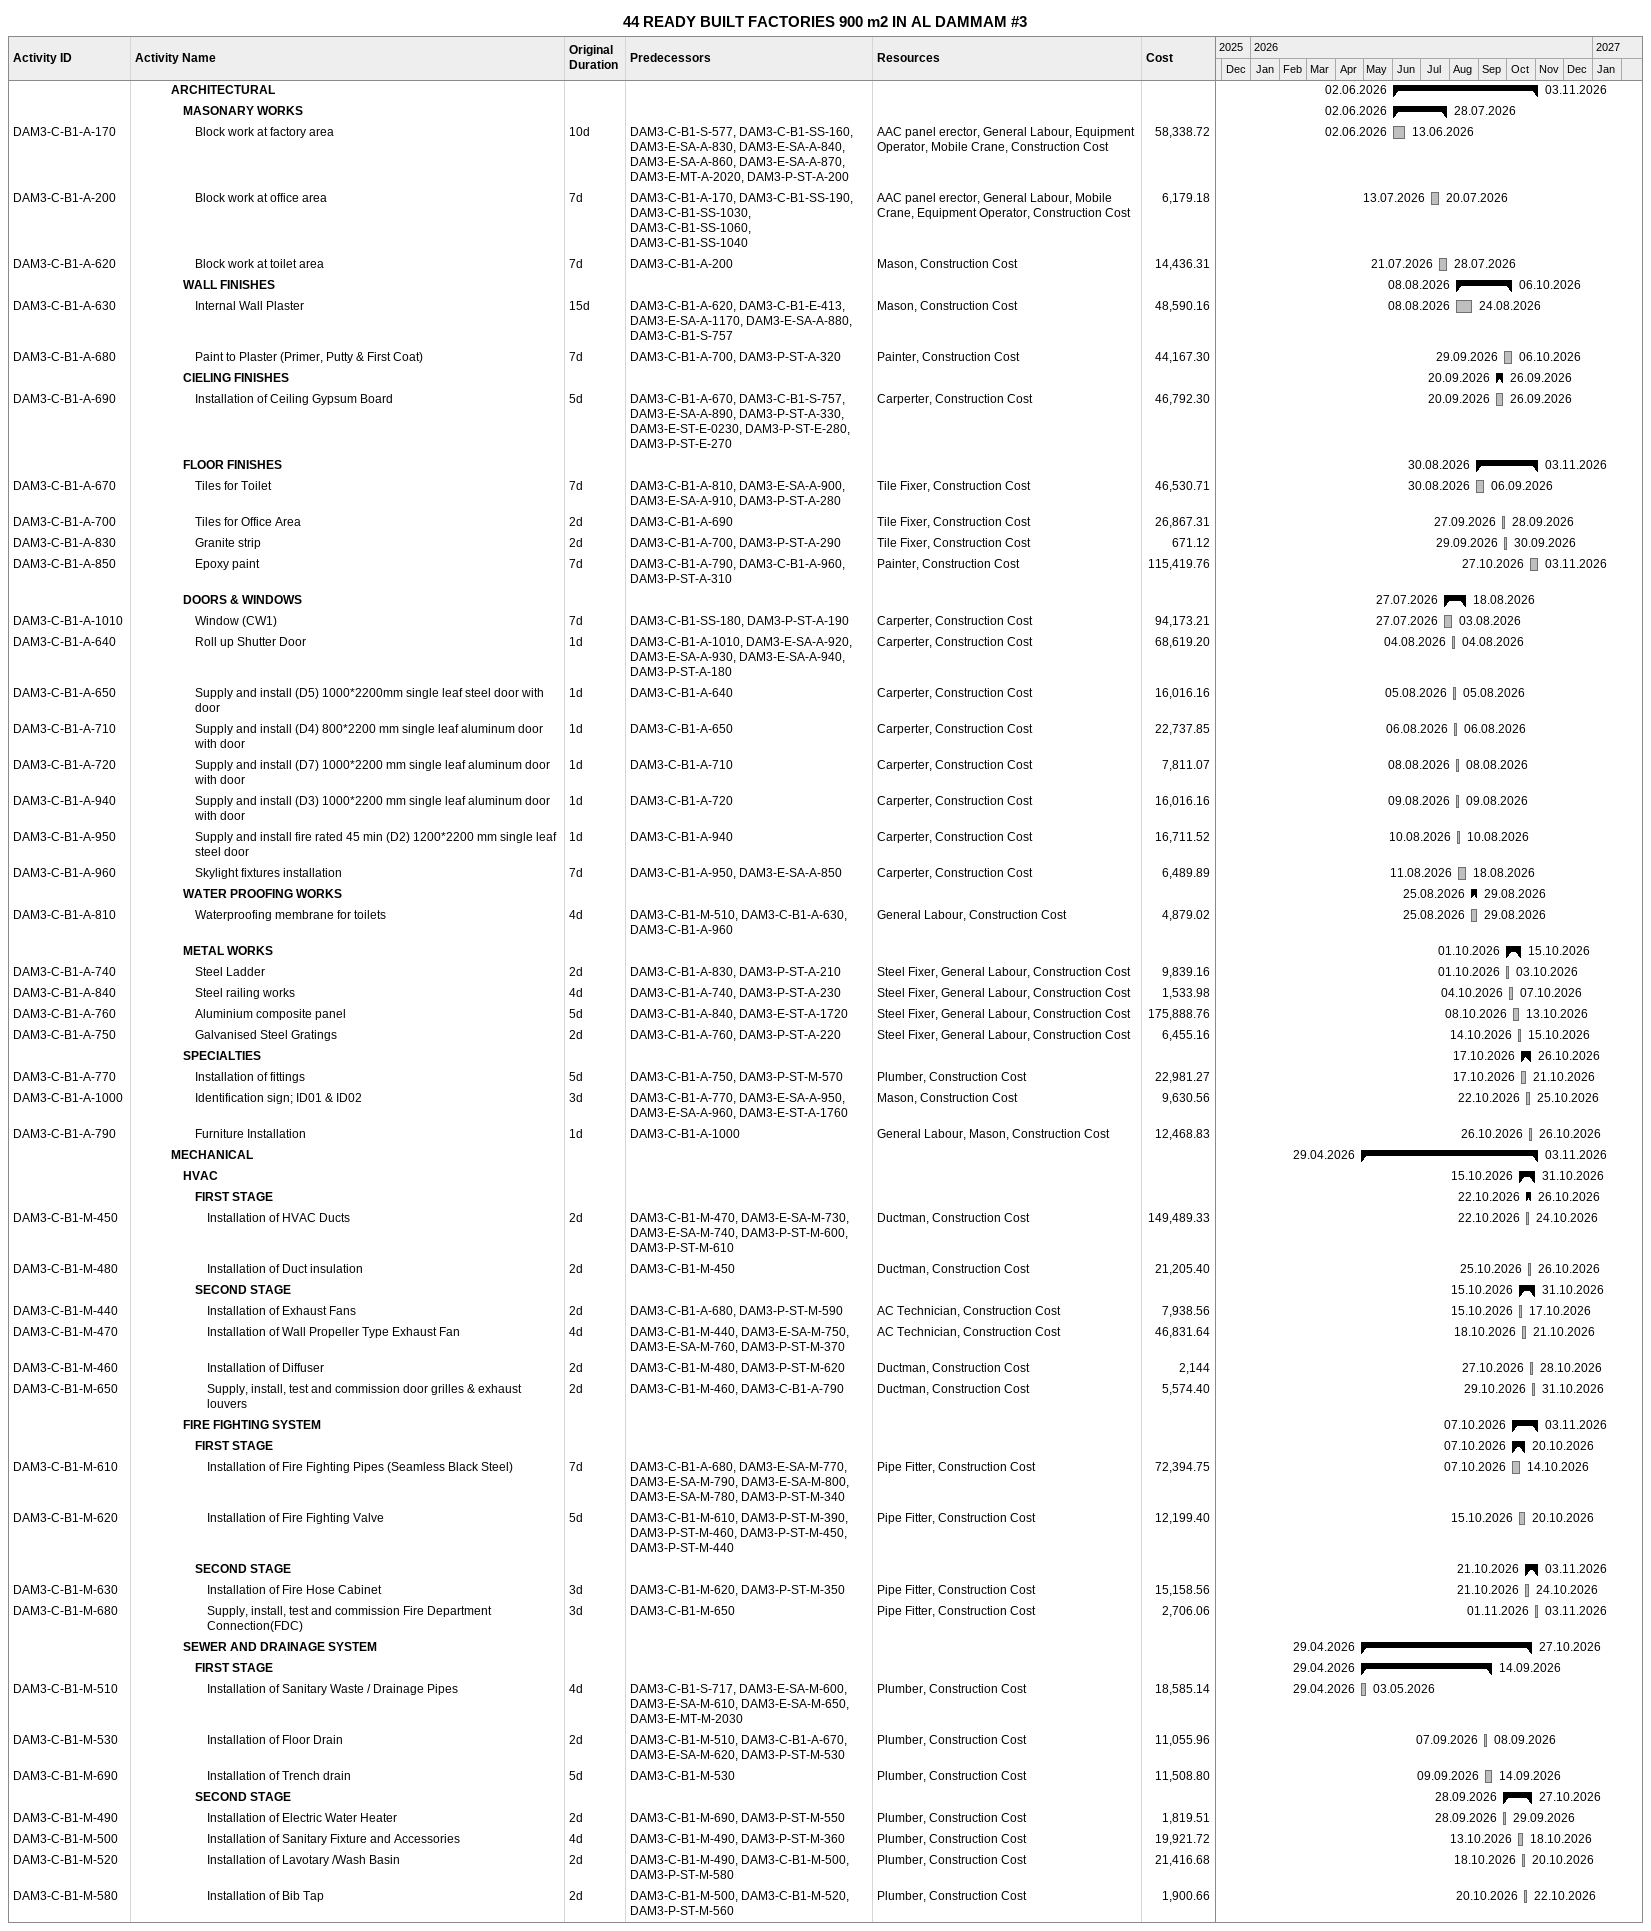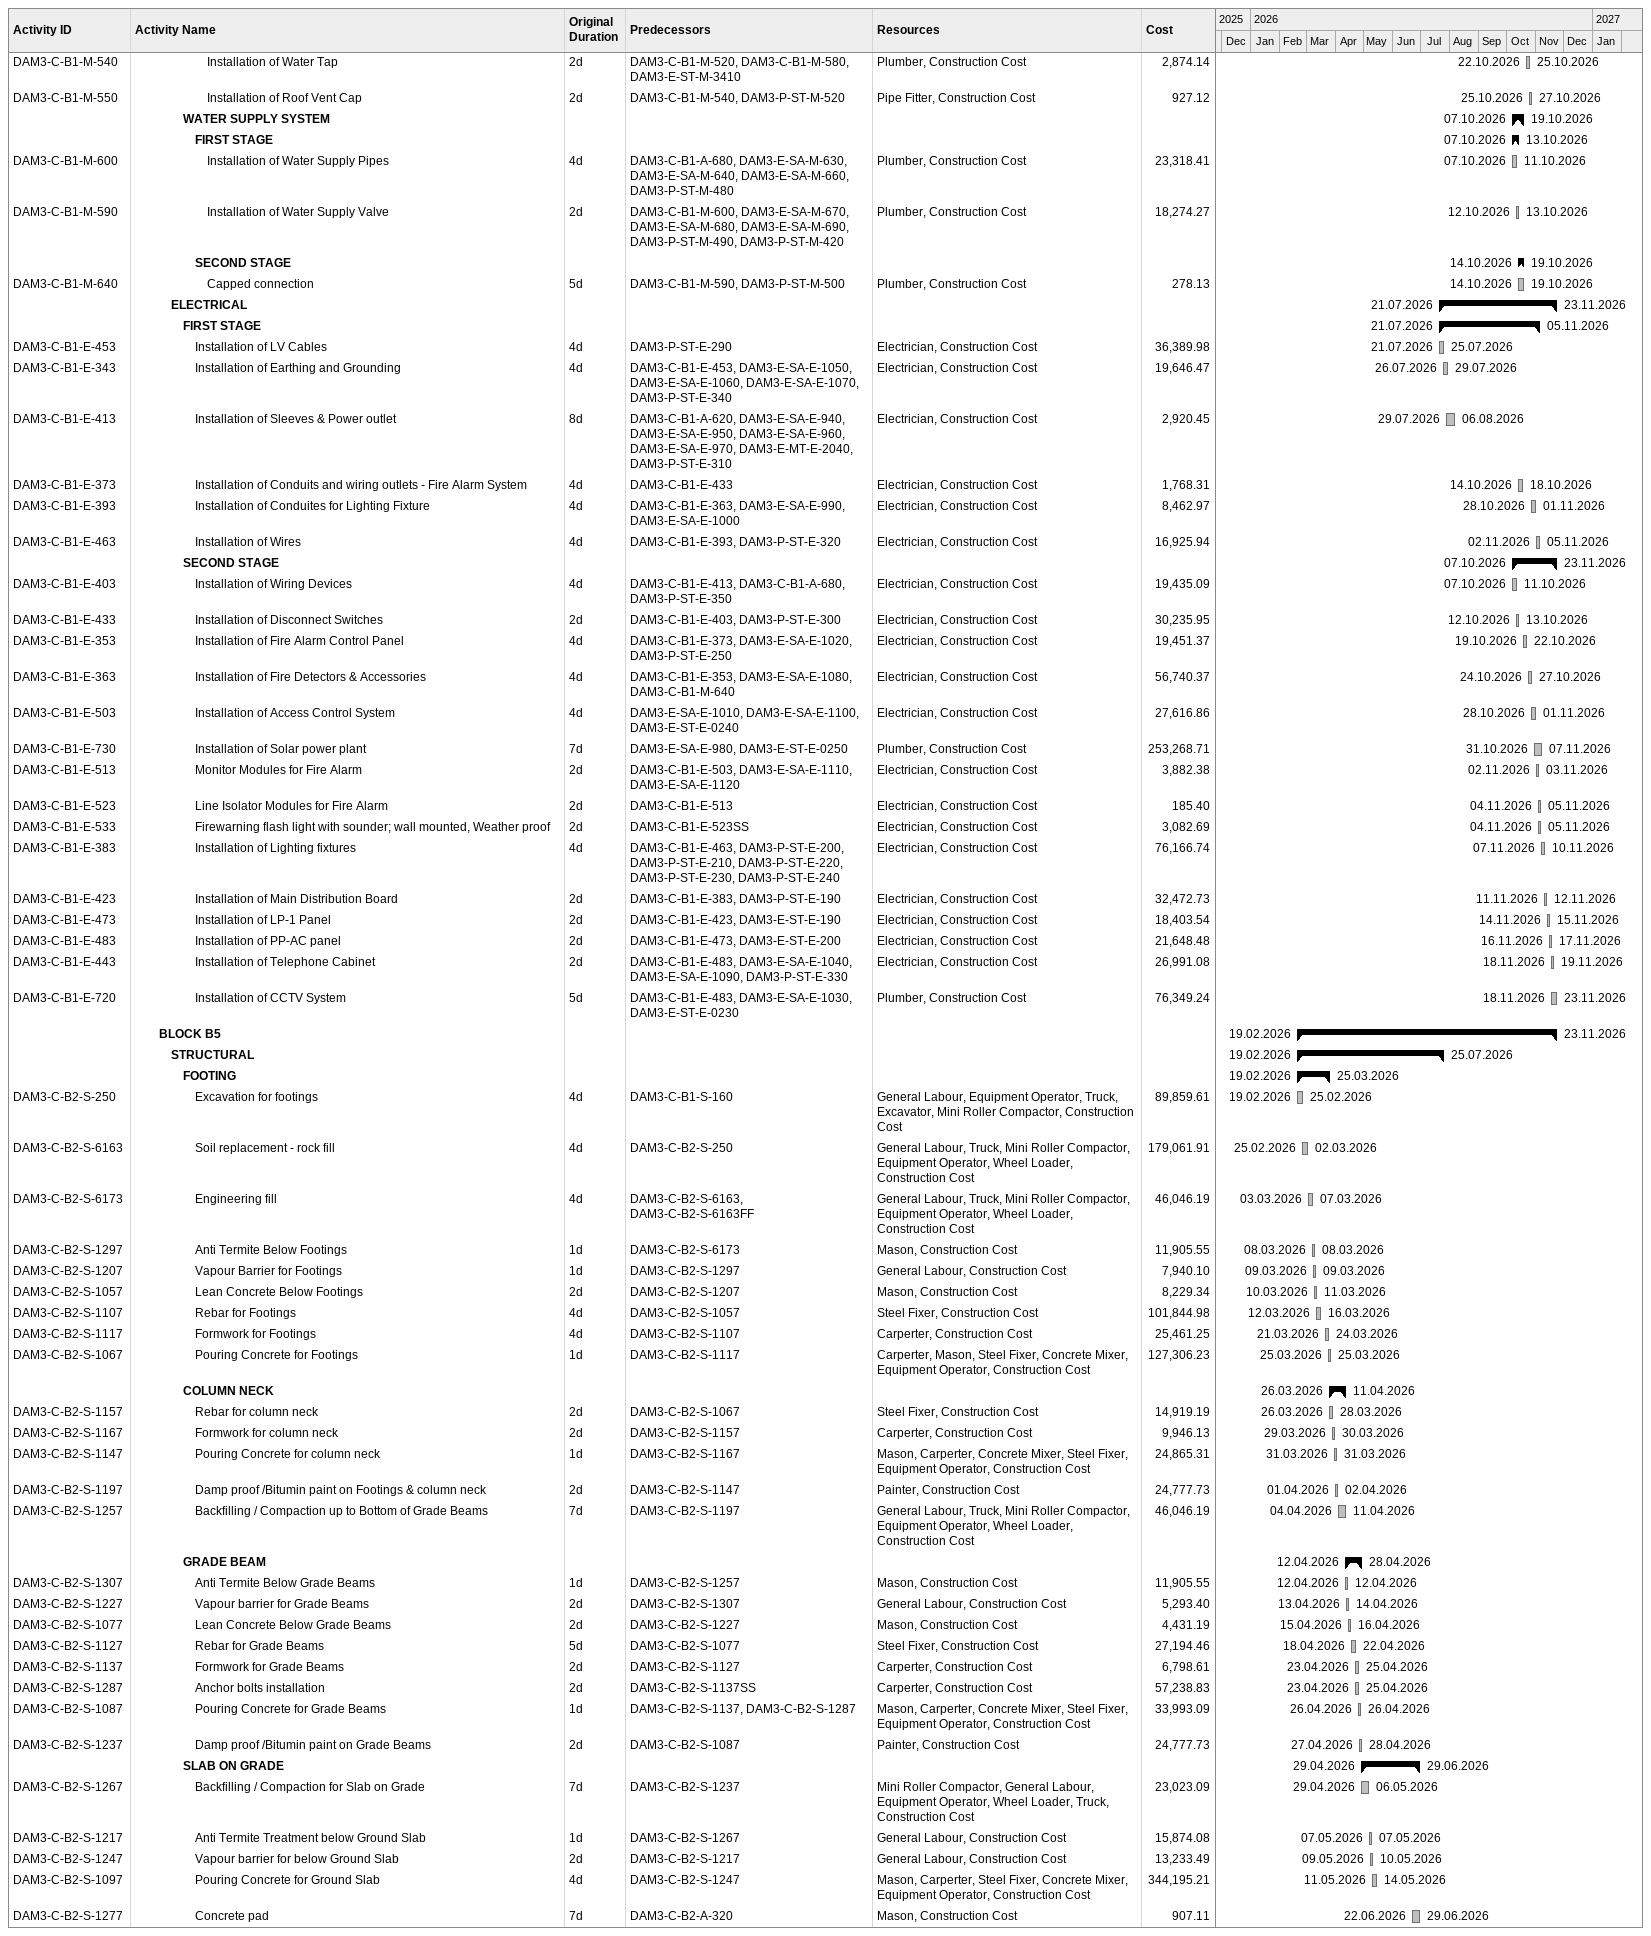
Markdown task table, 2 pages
44 READY BUILT FACTORIES 900 m2 IN AL DAMMAM #3

| ID | Level | Task | Original duration | Start | Finish | Predecessors | Resources | Cost |
|---|---|---|---|---|---|---|---|---|
|  | 4 | **ARCHITECTURAL** |  | 2026-06-02 | 2026-11-03 |  |  |  |
|  | 5 | **MASONARY WORKS** |  | 2026-06-02 | 2026-07-28 |  |  |  |
| DAM3-C-B1-A-170 | 6 | Block work at factory area | 10d | 2026-06-02 | 2026-06-13 | DAM3-C-B1-S-577, DAM3-C-B1-SS-160, DAM3-E-SA-A-830, DAM3-E-SA-A-840, DAM3-E-SA-A-860, DAM3-E-SA-A-870, DAM3-E-MT-A-2020, DAM3-P-ST-A-200 | AAC panel erector, General Labour, Equipment Operator, Mobile Crane, Construction Cost | 58338.72 |
| DAM3-C-B1-A-200 | 6 | Block work at office area | 7d | 2026-07-13 | 2026-07-20 | DAM3-C-B1-A-170, DAM3-C-B1-SS-190, DAM3-C-B1-SS-1030, DAM3-C-B1-SS-1060, DAM3-C-B1-SS-1040 | AAC panel erector, General Labour, Mobile Crane, Equipment Operator, Construction Cost | 6179.18 |
| DAM3-C-B1-A-620 | 6 | Block work at toilet area | 7d | 2026-07-21 | 2026-07-28 | DAM3-C-B1-A-200 | Mason, Construction Cost | 14436.31 |
|  | 5 | **WALL FINISHES** |  | 2026-08-08 | 2026-10-06 |  |  |  |
| DAM3-C-B1-A-630 | 6 | Internal Wall Plaster | 15d | 2026-08-08 | 2026-08-24 | DAM3-C-B1-A-620, DAM3-C-B1-E-413, DAM3-E-SA-A-1170, DAM3-E-SA-A-880, DAM3-C-B1-S-757 | Mason, Construction Cost | 48590.16 |
| DAM3-C-B1-A-680 | 6 | Paint to Plaster (Primer, Putty & First Coat) | 7d | 2026-09-29 | 2026-10-06 | DAM3-C-B1-A-700, DAM3-P-ST-A-320 | Painter, Construction Cost | 44167.30 |
|  | 5 | **CIELING FINISHES** |  | 2026-09-20 | 2026-09-26 |  |  |  |
| DAM3-C-B1-A-690 | 6 | Installation of Ceiling Gypsum Board | 5d | 2026-09-20 | 2026-09-26 | DAM3-C-B1-A-670, DAM3-C-B1-S-757, DAM3-E-SA-A-890, DAM3-P-ST-A-330, DAM3-E-ST-E-0230, DAM3-P-ST-E-280, DAM3-P-ST-E-270 | Carperter, Construction Cost | 46792.30 |
|  | 5 | **FLOOR FINISHES** |  | 2026-08-30 | 2026-11-03 |  |  |  |
| DAM3-C-B1-A-670 | 6 | Tiles for Toilet | 7d | 2026-08-30 | 2026-09-06 | DAM3-C-B1-A-810, DAM3-E-SA-A-900, DAM3-E-SA-A-910, DAM3-P-ST-A-280 | Tile Fixer, Construction Cost | 46530.71 |
| DAM3-C-B1-A-700 | 6 | Tiles for Office Area | 2d | 2026-09-27 | 2026-09-28 | DAM3-C-B1-A-690 | Tile Fixer, Construction Cost | 26867.31 |
| DAM3-C-B1-A-830 | 6 | Granite strip | 2d | 2026-09-29 | 2026-09-30 | DAM3-C-B1-A-700, DAM3-P-ST-A-290 | Tile Fixer, Construction Cost | 671.12 |
| DAM3-C-B1-A-850 | 6 | Epoxy paint | 7d | 2026-10-27 | 2026-11-03 | DAM3-C-B1-A-790, DAM3-C-B1-A-960, DAM3-P-ST-A-310 | Painter, Construction Cost | 115419.76 |
|  | 5 | **DOORS & WINDOWS** |  | 2026-07-27 | 2026-08-18 |  |  |  |
| DAM3-C-B1-A-1010 | 6 | Window (CW1) | 7d | 2026-07-27 | 2026-08-03 | DAM3-C-B1-SS-180, DAM3-P-ST-A-190 | Carperter, Construction Cost | 94173.21 |
| DAM3-C-B1-A-640 | 6 | Roll up Shutter Door | 1d | 2026-08-04 | 2026-08-04 | DAM3-C-B1-A-1010, DAM3-E-SA-A-920, DAM3-E-SA-A-930, DAM3-E-SA-A-940, DAM3-P-ST-A-180 | Carperter, Construction Cost | 68619.20 |
| DAM3-C-B1-A-650 | 6 | Supply and install (D5) 1000*2200mm single leaf steel door with door | 1d | 2026-08-05 | 2026-08-05 | DAM3-C-B1-A-640 | Carperter, Construction Cost | 16016.16 |
| DAM3-C-B1-A-710 | 6 | Supply and install (D4) 800*2200 mm single leaf aluminum door with door | 1d | 2026-08-06 | 2026-08-06 | DAM3-C-B1-A-650 | Carperter, Construction Cost | 22737.85 |
| DAM3-C-B1-A-720 | 6 | Supply and install (D7) 1000*2200 mm single leaf aluminum door with door | 1d | 2026-08-08 | 2026-08-08 | DAM3-C-B1-A-710 | Carperter, Construction Cost | 7811.07 |
| DAM3-C-B1-A-940 | 6 | Supply and install (D3) 1000*2200 mm single leaf aluminum door with door | 1d | 2026-08-09 | 2026-08-09 | DAM3-C-B1-A-720 | Carperter, Construction Cost | 16016.16 |
| DAM3-C-B1-A-950 | 6 | Supply and install fire rated 45 min (D2) 1200*2200 mm single leaf steel door | 1d | 2026-08-10 | 2026-08-10 | DAM3-C-B1-A-940 | Carperter, Construction Cost | 16711.52 |
| DAM3-C-B1-A-960 | 6 | Skylight fixtures installation | 7d | 2026-08-11 | 2026-08-18 | DAM3-C-B1-A-950, DAM3-E-SA-A-850 | Carperter, Construction Cost | 6489.89 |
|  | 5 | **WATER PROOFING WORKS** |  | 2026-08-25 | 2026-08-29 |  |  |  |
| DAM3-C-B1-A-810 | 6 | Waterproofing membrane for toilets | 4d | 2026-08-25 | 2026-08-29 | DAM3-C-B1-M-510, DAM3-C-B1-A-630, DAM3-C-B1-A-960 | General Labour, Construction Cost | 4879.02 |
|  | 5 | **METAL WORKS** |  | 2026-10-01 | 2026-10-15 |  |  |  |
| DAM3-C-B1-A-740 | 6 | Steel Ladder | 2d | 2026-10-01 | 2026-10-03 | DAM3-C-B1-A-830, DAM3-P-ST-A-210 | Steel Fixer, General Labour, Construction Cost | 9839.16 |
| DAM3-C-B1-A-840 | 6 | Steel railing works | 4d | 2026-10-04 | 2026-10-07 | DAM3-C-B1-A-740, DAM3-P-ST-A-230 | Steel Fixer, General Labour, Construction Cost | 1533.98 |
| DAM3-C-B1-A-760 | 6 | Aluminium composite panel | 5d | 2026-10-08 | 2026-10-13 | DAM3-C-B1-A-840, DAM3-E-ST-A-1720 | Steel Fixer, General Labour, Construction Cost | 175888.76 |
| DAM3-C-B1-A-750 | 6 | Galvanised Steel Gratings | 2d | 2026-10-14 | 2026-10-15 | DAM3-C-B1-A-760, DAM3-P-ST-A-220 | Steel Fixer, General Labour, Construction Cost | 6455.16 |
|  | 5 | **SPECIALTIES** |  | 2026-10-17 | 2026-10-26 |  |  |  |
| DAM3-C-B1-A-770 | 6 | Installation of fittings | 5d | 2026-10-17 | 2026-10-21 | DAM3-C-B1-A-750, DAM3-P-ST-M-570 | Plumber, Construction Cost | 22981.27 |
| DAM3-C-B1-A-1000 | 6 | Identification sign; ID01 & ID02 | 3d | 2026-10-22 | 2026-10-25 | DAM3-C-B1-A-770, DAM3-E-SA-A-950, DAM3-E-SA-A-960, DAM3-E-ST-A-1760 | Mason, Construction Cost | 9630.56 |
| DAM3-C-B1-A-790 | 6 | Furniture Installation | 1d | 2026-10-26 | 2026-10-26 | DAM3-C-B1-A-1000 | General Labour, Mason, Construction Cost | 12468.83 |
|  | 4 | **MECHANICAL** |  | 2026-04-29 | 2026-11-03 |  |  |  |
|  | 5 | **HVAC** |  | 2026-10-15 | 2026-10-31 |  |  |  |
|  | 6 | **FIRST STAGE** |  | 2026-10-22 | 2026-10-26 |  |  |  |
| DAM3-C-B1-M-450 | 7 | Installation of HVAC Ducts | 2d | 2026-10-22 | 2026-10-24 | DAM3-C-B1-M-470, DAM3-E-SA-M-730, DAM3-E-SA-M-740, DAM3-P-ST-M-600, DAM3-P-ST-M-610 | Ductman, Construction Cost | 149489.33 |
| DAM3-C-B1-M-480 | 7 | Installation of Duct insulation | 2d | 2026-10-25 | 2026-10-26 | DAM3-C-B1-M-450 | Ductman, Construction Cost | 21205.40 |
|  | 6 | **SECOND STAGE** |  | 2026-10-15 | 2026-10-31 |  |  |  |
| DAM3-C-B1-M-440 | 7 | Installation of Exhaust Fans | 2d | 2026-10-15 | 2026-10-17 | DAM3-C-B1-A-680, DAM3-P-ST-M-590 | AC Technician, Construction Cost | 7938.56 |
| DAM3-C-B1-M-470 | 7 | Installation of Wall Propeller Type Exhaust Fan | 4d | 2026-10-18 | 2026-10-21 | DAM3-C-B1-M-440, DAM3-E-SA-M-750, DAM3-E-SA-M-760, DAM3-P-ST-M-370 | AC Technician, Construction Cost | 46831.64 |
| DAM3-C-B1-M-460 | 7 | Installation of Diffuser | 2d | 2026-10-27 | 2026-10-28 | DAM3-C-B1-M-480, DAM3-P-ST-M-620 | Ductman, Construction Cost | 2144 |
| DAM3-C-B1-M-650 | 7 | Supply, install, test and commission door grilles & exhaust louvers | 2d | 2026-10-29 | 2026-10-31 | DAM3-C-B1-M-460, DAM3-C-B1-A-790 | Ductman, Construction Cost | 5574.40 |
|  | 5 | **FIRE FIGHTING SYSTEM** |  | 2026-10-07 | 2026-11-03 |  |  |  |
|  | 6 | **FIRST STAGE** |  | 2026-10-07 | 2026-10-20 |  |  |  |
| DAM3-C-B1-M-610 | 7 | Installation of Fire Fighting Pipes (Seamless Black Steel) | 7d | 2026-10-07 | 2026-10-14 | DAM3-C-B1-A-680, DAM3-E-SA-M-770, DAM3-E-SA-M-790, DAM3-E-SA-M-800, DAM3-E-SA-M-780, DAM3-P-ST-M-340 | Pipe Fitter, Construction Cost | 72394.75 |
| DAM3-C-B1-M-620 | 7 | Installation of Fire Fighting Valve | 5d | 2026-10-15 | 2026-10-20 | DAM3-C-B1-M-610, DAM3-P-ST-M-390, DAM3-P-ST-M-460, DAM3-P-ST-M-450, DAM3-P-ST-M-440 | Pipe Fitter, Construction Cost | 12199.40 |
|  | 6 | **SECOND STAGE** |  | 2026-10-21 | 2026-11-03 |  |  |  |
| DAM3-C-B1-M-630 | 7 | Installation of Fire Hose Cabinet | 3d | 2026-10-21 | 2026-10-24 | DAM3-C-B1-M-620, DAM3-P-ST-M-350 | Pipe Fitter, Construction Cost | 15158.56 |
| DAM3-C-B1-M-680 | 7 | Supply, install, test and commission Fire Department Connection(FDC) | 3d | 2026-11-01 | 2026-11-03 | DAM3-C-B1-M-650 | Pipe Fitter, Construction Cost | 2706.06 |
|  | 5 | **SEWER AND DRAINAGE SYSTEM** |  | 2026-04-29 | 2026-10-27 |  |  |  |
|  | 6 | **FIRST STAGE** |  | 2026-04-29 | 2026-09-14 |  |  |  |
| DAM3-C-B1-M-510 | 7 | Installation of Sanitary Waste / Drainage Pipes | 4d | 2026-04-29 | 2026-05-03 | DAM3-C-B1-S-717, DAM3-E-SA-M-600, DAM3-E-SA-M-610, DAM3-E-SA-M-650, DAM3-E-MT-M-2030 | Plumber, Construction Cost | 18585.14 |
| DAM3-C-B1-M-530 | 7 | Installation of Floor Drain | 2d | 2026-09-07 | 2026-09-08 | DAM3-C-B1-M-510, DAM3-C-B1-A-670, DAM3-E-SA-M-620, DAM3-P-ST-M-530 | Plumber, Construction Cost | 11055.96 |
| DAM3-C-B1-M-690 | 7 | Installation of Trench drain | 5d | 2026-09-09 | 2026-09-14 | DAM3-C-B1-M-530 | Plumber, Construction Cost | 11508.80 |
|  | 6 | **SECOND STAGE** |  | 2026-09-28 | 2026-10-27 |  |  |  |
| DAM3-C-B1-M-490 | 7 | Installation of Electric Water Heater | 2d | 2026-09-28 | 2026-09-29 | DAM3-C-B1-M-690, DAM3-P-ST-M-550 | Plumber, Construction Cost | 1819.51 |
| DAM3-C-B1-M-500 | 7 | Installation of Sanitary Fixture and Accessories | 4d | 2026-10-13 | 2026-10-18 | DAM3-C-B1-M-490, DAM3-P-ST-M-360 | Plumber, Construction Cost | 19921.72 |
| DAM3-C-B1-M-520 | 7 | Installation of Lavotary /Wash Basin | 2d | 2026-10-18 | 2026-10-20 | DAM3-C-B1-M-490, DAM3-C-B1-M-500, DAM3-P-ST-M-580 | Plumber, Construction Cost | 21416.68 |
| DAM3-C-B1-M-580 | 7 | Installation of Bib Tap | 2d | 2026-10-20 | 2026-10-22 | DAM3-C-B1-M-500, DAM3-C-B1-M-520, DAM3-P-ST-M-560 | Plumber, Construction Cost | 1900.66 |
| DAM3-C-B1-M-540 | 7 | Installation of Water Tap | 2d | 2026-10-22 | 2026-10-25 | DAM3-C-B1-M-520, DAM3-C-B1-M-580, DAM3-E-ST-M-3410 | Plumber, Construction Cost | 2874.14 |
| DAM3-C-B1-M-550 | 7 | Installation of Roof Vent Cap | 2d | 2026-10-25 | 2026-10-27 | DAM3-C-B1-M-540, DAM3-P-ST-M-520 | Pipe Fitter, Construction Cost | 927.12 |
|  | 5 | **WATER SUPPLY SYSTEM** |  | 2026-10-07 | 2026-10-19 |  |  |  |
|  | 6 | **FIRST STAGE** |  | 2026-10-07 | 2026-10-13 |  |  |  |
| DAM3-C-B1-M-600 | 7 | Installation of Water Supply Pipes | 4d | 2026-10-07 | 2026-10-11 | DAM3-C-B1-A-680, DAM3-E-SA-M-630, DAM3-E-SA-M-640, DAM3-E-SA-M-660, DAM3-P-ST-M-480 | Plumber, Construction Cost | 23318.41 |
| DAM3-C-B1-M-590 | 7 | Installation of Water Supply Valve | 2d | 2026-10-12 | 2026-10-13 | DAM3-C-B1-M-600, DAM3-E-SA-M-670, DAM3-E-SA-M-680, DAM3-E-SA-M-690, DAM3-P-ST-M-490, DAM3-P-ST-M-420 | Plumber, Construction Cost | 18274.27 |
|  | 6 | **SECOND STAGE** |  | 2026-10-14 | 2026-10-19 |  |  |  |
| DAM3-C-B1-M-640 | 7 | Capped connection | 5d | 2026-10-14 | 2026-10-19 | DAM3-C-B1-M-590, DAM3-P-ST-M-500 | Plumber, Construction Cost | 278.13 |
|  | 4 | **ELECTRICAL** |  | 2026-07-21 | 2026-11-23 |  |  |  |
|  | 5 | **FIRST STAGE** |  | 2026-07-21 | 2026-11-05 |  |  |  |
| DAM3-C-B1-E-453 | 6 | Installation of LV Cables | 4d | 2026-07-21 | 2026-07-25 | DAM3-P-ST-E-290 | Electrician, Construction Cost | 36389.98 |
| DAM3-C-B1-E-343 | 6 | Installation of Earthing and Grounding | 4d | 2026-07-26 | 2026-07-29 | DAM3-C-B1-E-453, DAM3-E-SA-E-1050, DAM3-E-SA-E-1060, DAM3-E-SA-E-1070, DAM3-P-ST-E-340 | Electrician, Construction Cost | 19646.47 |
| DAM3-C-B1-E-413 | 6 | Installation of Sleeves & Power outlet | 8d | 2026-07-29 | 2026-08-06 | DAM3-C-B1-A-620, DAM3-E-SA-E-940, DAM3-E-SA-E-950, DAM3-E-SA-E-960, DAM3-E-SA-E-970, DAM3-E-MT-E-2040, DAM3-P-ST-E-310 | Electrician, Construction Cost | 2920.45 |
| DAM3-C-B1-E-373 | 6 | Installation of Conduits and wiring outlets - Fire Alarm System | 4d | 2026-10-14 | 2026-10-18 | DAM3-C-B1-E-433 | Electrician, Construction Cost | 1768.31 |
| DAM3-C-B1-E-393 | 6 | Installation of Conduites for Lighting Fixture | 4d | 2026-10-28 | 2026-11-01 | DAM3-C-B1-E-363, DAM3-E-SA-E-990, DAM3-E-SA-E-1000 | Electrician, Construction Cost | 8462.97 |
| DAM3-C-B1-E-463 | 6 | Installation of Wires | 4d | 2026-11-02 | 2026-11-05 | DAM3-C-B1-E-393, DAM3-P-ST-E-320 | Electrician, Construction Cost | 16925.94 |
|  | 5 | **SECOND STAGE** |  | 2026-10-07 | 2026-11-23 |  |  |  |
| DAM3-C-B1-E-403 | 6 | Installation of Wiring Devices | 4d | 2026-10-07 | 2026-10-11 | DAM3-C-B1-E-413, DAM3-C-B1-A-680, DAM3-P-ST-E-350 | Electrician, Construction Cost | 19435.09 |
| DAM3-C-B1-E-433 | 6 | Installation of Disconnect Switches | 2d | 2026-10-12 | 2026-10-13 | DAM3-C-B1-E-403, DAM3-P-ST-E-300 | Electrician, Construction Cost | 30235.95 |
| DAM3-C-B1-E-353 | 6 | Installation of Fire Alarm Control Panel | 4d | 2026-10-19 | 2026-10-22 | DAM3-C-B1-E-373, DAM3-E-SA-E-1020, DAM3-P-ST-E-250 | Electrician, Construction Cost | 19451.37 |
| DAM3-C-B1-E-363 | 6 | Installation of Fire Detectors & Accessories | 4d | 2026-10-24 | 2026-10-27 | DAM3-C-B1-E-353, DAM3-E-SA-E-1080, DAM3-C-B1-M-640 | Electrician, Construction Cost | 56740.37 |
| DAM3-C-B1-E-503 | 6 | Installation of Access Control System | 4d | 2026-10-28 | 2026-11-01 | DAM3-E-SA-E-1010, DAM3-E-SA-E-1100, DAM3-E-ST-E-0240 | Electrician, Construction Cost | 27616.86 |
| DAM3-C-B1-E-730 | 6 | Installation of Solar power plant | 7d | 2026-10-31 | 2026-11-07 | DAM3-E-SA-E-980, DAM3-E-ST-E-0250 | Plumber, Construction Cost | 253268.71 |
| DAM3-C-B1-E-513 | 6 | Monitor Modules for Fire Alarm | 2d | 2026-11-02 | 2026-11-03 | DAM3-C-B1-E-503, DAM3-E-SA-E-1110, DAM3-E-SA-E-1120 | Electrician, Construction Cost | 3882.38 |
| DAM3-C-B1-E-523 | 6 | Line Isolator Modules for Fire Alarm | 2d | 2026-11-04 | 2026-11-05 | DAM3-C-B1-E-513 | Electrician, Construction Cost | 185.40 |
| DAM3-C-B1-E-533 | 6 | Firewarning flash light with sounder; wall mounted, Weather proof | 2d | 2026-11-04 | 2026-11-05 | DAM3-C-B1-E-523SS | Electrician, Construction Cost | 3082.69 |
| DAM3-C-B1-E-383 | 6 | Installation of Lighting fixtures | 4d | 2026-11-07 | 2026-11-10 | DAM3-C-B1-E-463, DAM3-P-ST-E-200, DAM3-P-ST-E-210, DAM3-P-ST-E-220, DAM3-P-ST-E-230, DAM3-P-ST-E-240 | Electrician, Construction Cost | 76166.74 |
| DAM3-C-B1-E-423 | 6 | Installation of Main Distribution Board | 2d | 2026-11-11 | 2026-11-12 | DAM3-C-B1-E-383, DAM3-P-ST-E-190 | Electrician, Construction Cost | 32472.73 |
| DAM3-C-B1-E-473 | 6 | Installation of LP-1 Panel | 2d | 2026-11-14 | 2026-11-15 | DAM3-C-B1-E-423, DAM3-E-ST-E-190 | Electrician, Construction Cost | 18403.54 |
| DAM3-C-B1-E-483 | 6 | Installation of PP-AC panel | 2d | 2026-11-16 | 2026-11-17 | DAM3-C-B1-E-473, DAM3-E-ST-E-200 | Electrician, Construction Cost | 21648.48 |
| DAM3-C-B1-E-443 | 6 | Installation of Telephone Cabinet | 2d | 2026-11-18 | 2026-11-19 | DAM3-C-B1-E-483, DAM3-E-SA-E-1040, DAM3-E-SA-E-1090, DAM3-P-ST-E-330 | Electrician, Construction Cost | 26991.08 |
| DAM3-C-B1-E-720 | 6 | Installation of CCTV System | 5d | 2026-11-18 | 2026-11-23 | DAM3-C-B1-E-483, DAM3-E-SA-E-1030, DAM3-E-ST-E-0230 | Plumber, Construction Cost | 76349.24 |
|  | 3 | **BLOCK B5** |  | 2026-02-19 | 2026-11-23 |  |  |  |
|  | 4 | **STRUCTURAL** |  | 2026-02-19 | 2026-07-25 |  |  |  |
|  | 5 | **FOOTING** |  | 2026-02-19 | 2026-03-25 |  |  |  |
| DAM3-C-B2-S-250 | 6 | Excavation for footings | 4d | 2026-02-19 | 2026-02-25 | DAM3-C-B1-S-160 | General Labour, Equipment Operator, Truck, Excavator, Mini Roller Compactor, Construction Cost | 89859.61 |
| DAM3-C-B2-S-6163 | 6 | Soil replacement - rock fill | 4d | 2026-02-25 | 2026-03-02 | DAM3-C-B2-S-250 | General Labour, Truck, Mini Roller Compactor, Equipment Operator, Wheel Loader, Construction Cost | 179061.91 |
| DAM3-C-B2-S-6173 | 6 | Engineering fill | 4d | 2026-03-03 | 2026-03-07 | DAM3-C-B2-S-6163, DAM3-C-B2-S-6163FF | General Labour, Truck, Mini Roller Compactor, Equipment Operator, Wheel Loader, Construction Cost | 46046.19 |
| DAM3-C-B2-S-1297 | 6 | Anti Termite Below Footings | 1d | 2026-03-08 | 2026-03-08 | DAM3-C-B2-S-6173 | Mason, Construction Cost | 11905.55 |
| DAM3-C-B2-S-1207 | 6 | Vapour Barrier for Footings | 1d | 2026-03-09 | 2026-03-09 | DAM3-C-B2-S-1297 | General Labour, Construction Cost | 7940.10 |
| DAM3-C-B2-S-1057 | 6 | Lean Concrete Below Footings | 2d | 2026-03-10 | 2026-03-11 | DAM3-C-B2-S-1207 | Mason, Construction Cost | 8229.34 |
| DAM3-C-B2-S-1107 | 6 | Rebar for Footings | 4d | 2026-03-12 | 2026-03-16 | DAM3-C-B2-S-1057 | Steel Fixer, Construction Cost | 101844.98 |
| DAM3-C-B2-S-1117 | 6 | Formwork for Footings | 4d | 2026-03-21 | 2026-03-24 | DAM3-C-B2-S-1107 | Carperter, Construction Cost | 25461.25 |
| DAM3-C-B2-S-1067 | 6 | Pouring Concrete for Footings | 1d | 2026-03-25 | 2026-03-25 | DAM3-C-B2-S-1117 | Carperter, Mason, Steel Fixer, Concrete Mixer, Equipment Operator, Construction Cost | 127306.23 |
|  | 5 | **COLUMN NECK** |  | 2026-03-26 | 2026-04-11 |  |  |  |
| DAM3-C-B2-S-1157 | 6 | Rebar for column neck | 2d | 2026-03-26 | 2026-03-28 | DAM3-C-B2-S-1067 | Steel Fixer, Construction Cost | 14919.19 |
| DAM3-C-B2-S-1167 | 6 | Formwork for column neck | 2d | 2026-03-29 | 2026-03-30 | DAM3-C-B2-S-1157 | Carperter, Construction Cost | 9946.13 |
| DAM3-C-B2-S-1147 | 6 | Pouring Concrete for column neck | 1d | 2026-03-31 | 2026-03-31 | DAM3-C-B2-S-1167 | Mason, Carperter, Concrete Mixer, Steel Fixer, Equipment Operator, Construction Cost | 24865.31 |
| DAM3-C-B2-S-1197 | 6 | Damp proof /Bitumin paint on Footings & column neck | 2d | 2026-04-01 | 2026-04-02 | DAM3-C-B2-S-1147 | Painter, Construction Cost | 24777.73 |
| DAM3-C-B2-S-1257 | 6 | Backfilling / Compaction up to Bottom of Grade Beams | 7d | 2026-04-04 | 2026-04-11 | DAM3-C-B2-S-1197 | General Labour, Truck, Mini Roller Compactor, Equipment Operator, Wheel Loader, Construction Cost | 46046.19 |
|  | 5 | **GRADE BEAM** |  | 2026-04-12 | 2026-04-28 |  |  |  |
| DAM3-C-B2-S-1307 | 6 | Anti Termite Below Grade Beams | 1d | 2026-04-12 | 2026-04-12 | DAM3-C-B2-S-1257 | Mason, Construction Cost | 11905.55 |
| DAM3-C-B2-S-1227 | 6 | Vapour barrier for Grade Beams | 2d | 2026-04-13 | 2026-04-14 | DAM3-C-B2-S-1307 | General Labour, Construction Cost | 5293.40 |
| DAM3-C-B2-S-1077 | 6 | Lean Concrete Below Grade Beams | 2d | 2026-04-15 | 2026-04-16 | DAM3-C-B2-S-1227 | Mason, Construction Cost | 4431.19 |
| DAM3-C-B2-S-1127 | 6 | Rebar for Grade Beams | 5d | 2026-04-18 | 2026-04-22 | DAM3-C-B2-S-1077 | Steel Fixer, Construction Cost | 27194.46 |
| DAM3-C-B2-S-1137 | 6 | Formwork for Grade Beams | 2d | 2026-04-23 | 2026-04-25 | DAM3-C-B2-S-1127 | Carperter, Construction Cost | 6798.61 |
| DAM3-C-B2-S-1287 | 6 | Anchor bolts installation | 2d | 2026-04-23 | 2026-04-25 | DAM3-C-B2-S-1137SS | Carperter, Construction Cost | 57238.83 |
| DAM3-C-B2-S-1087 | 6 | Pouring Concrete for Grade Beams | 1d | 2026-04-26 | 2026-04-26 | DAM3-C-B2-S-1137, DAM3-C-B2-S-1287 | Mason, Carperter, Concrete Mixer, Steel Fixer, Equipment Operator, Construction Cost | 33993.09 |
| DAM3-C-B2-S-1237 | 6 | Damp proof /Bitumin paint on Grade Beams | 2d | 2026-04-27 | 2026-04-28 | DAM3-C-B2-S-1087 | Painter, Construction Cost | 24777.73 |
|  | 5 | **SLAB ON GRADE** |  | 2026-04-29 | 2026-06-29 |  |  |  |
| DAM3-C-B2-S-1267 | 6 | Backfilling / Compaction for Slab on Grade | 7d | 2026-04-29 | 2026-05-06 | DAM3-C-B2-S-1237 | Mini Roller Compactor, General Labour, Equipment Operator, Wheel Loader, Truck, Construction Cost | 23023.09 |
| DAM3-C-B2-S-1217 | 6 | Anti Termite Treatment below Ground Slab | 1d | 2026-05-07 | 2026-05-07 | DAM3-C-B2-S-1267 | General Labour, Construction Cost | 15874.08 |
| DAM3-C-B2-S-1247 | 6 | Vapour barrier for below Ground Slab | 2d | 2026-05-09 | 2026-05-10 | DAM3-C-B2-S-1217 | General Labour, Construction Cost | 13233.49 |
| DAM3-C-B2-S-1097 | 6 | Pouring Concrete for Ground Slab | 4d | 2026-05-11 | 2026-05-14 | DAM3-C-B2-S-1247 | Mason, Carperter, Steel Fixer, Concrete Mixer, Equipment Operator, Construction Cost | 344195.21 |
| DAM3-C-B2-S-1277 | 6 | Concrete pad | 7d | 2026-06-22 | 2026-06-29 | DAM3-C-B2-A-320 | Mason, Construction Cost | 907.11 |
